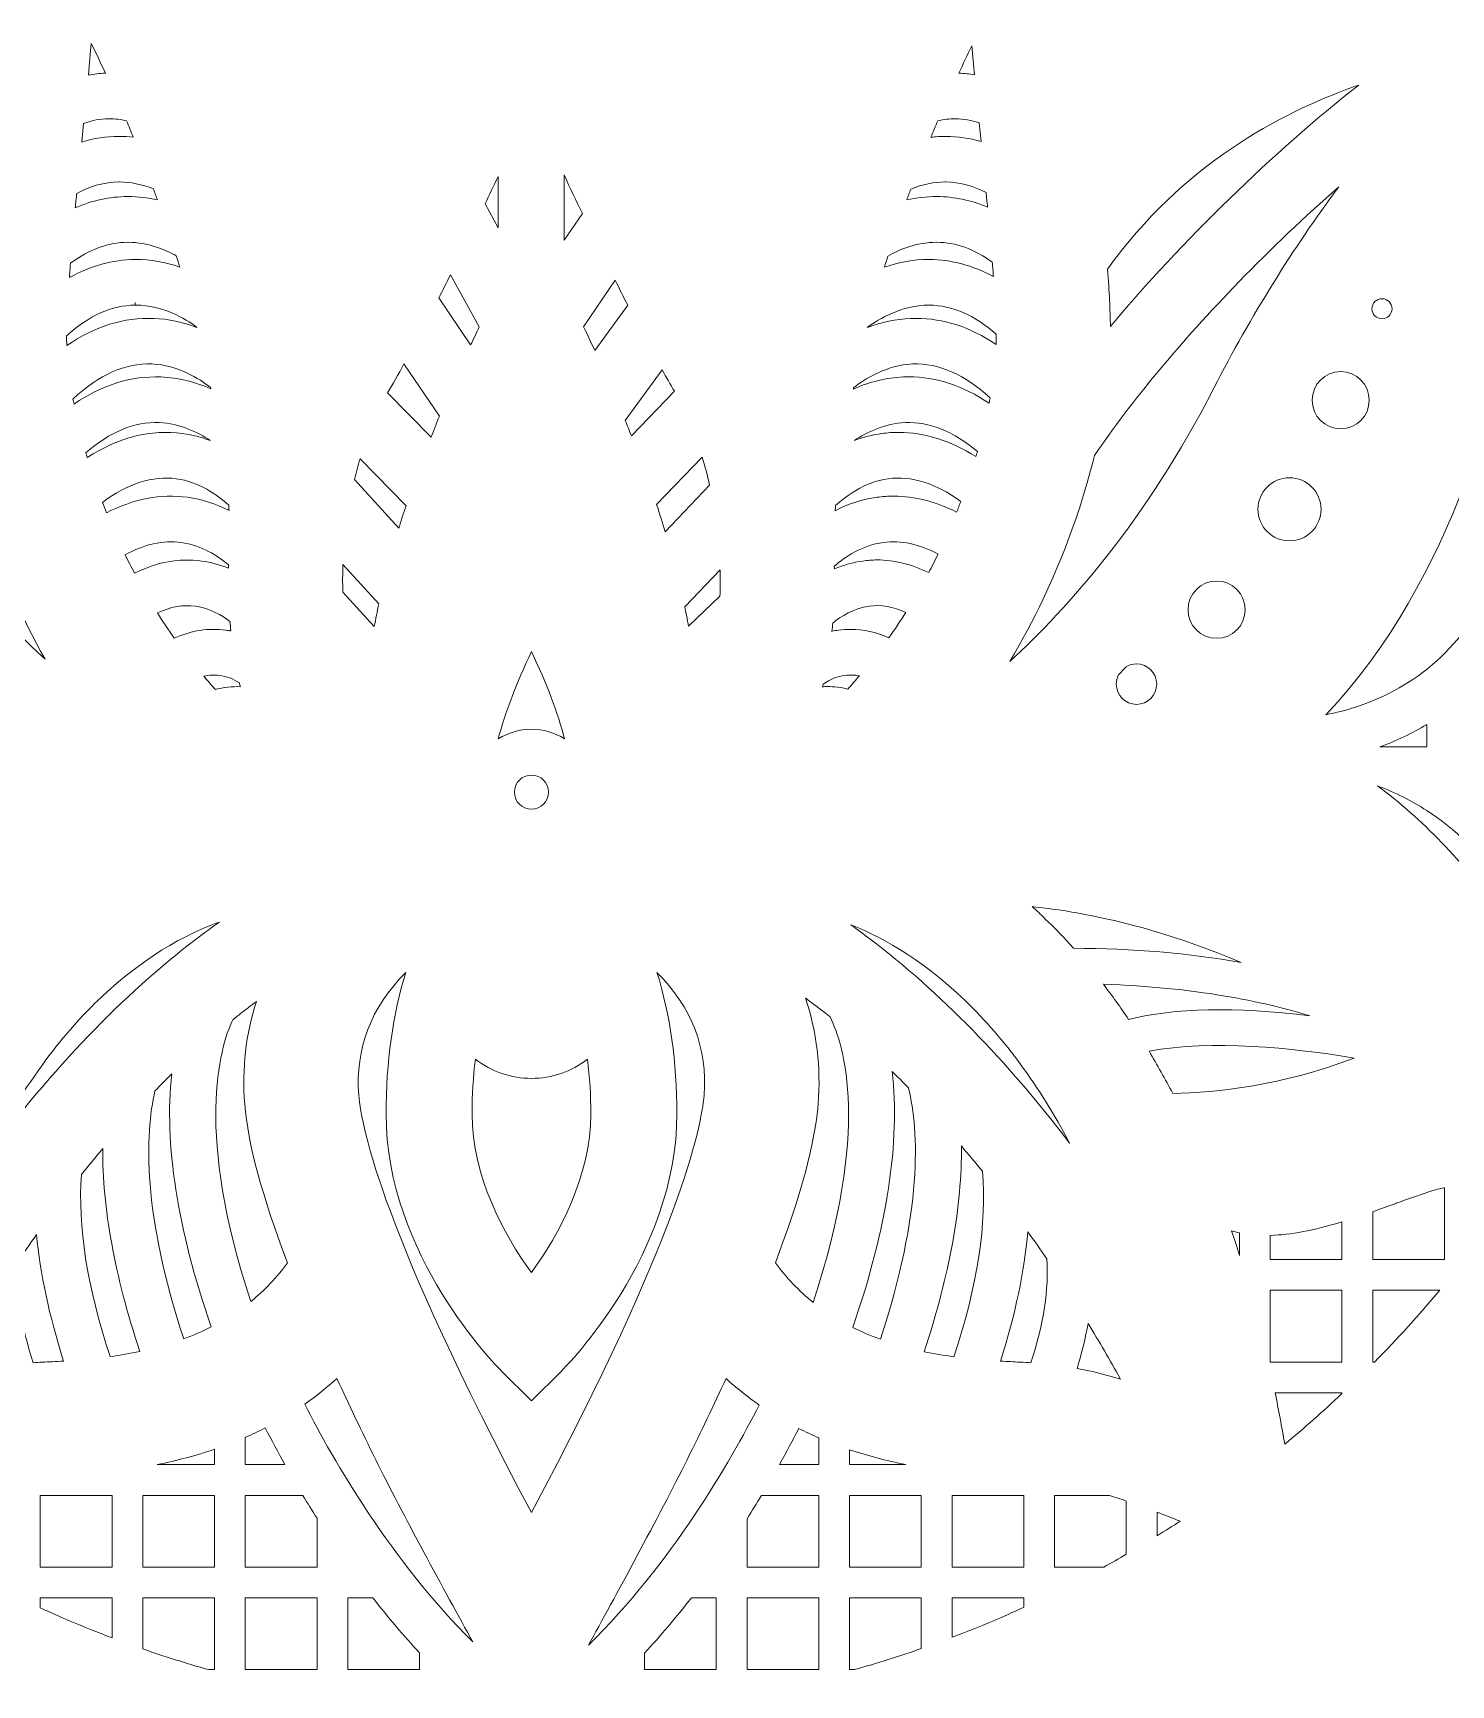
# Model space of a CAD drawing. Header units: millimetres. Extents: x 146 to 1170, y -927 to -143.
# Drawn here: x 722.9 to 857.1, y -845.7 to -689.3 of the extents above; entities that cross this region are included whole.
import ezdxf

# ---------------------------------------------------------------- set-up
doc = ezdxf.new("R2010")
doc.units = ezdxf.units.MM
doc.header["$MEASUREMENT"] = 0
doc.layers.add('Layer 1', color=7, linetype='Continuous')

msp = doc.modelspace()

# ---------------------------------------------------------------- linework, layer by layer
at = {"layer": 'Layer 1', "lineweight": 0}
for points in [[(840, -815.08), (840, -808.29), (846.79, -808.29), (846.79, -815.08), (840, -815.08)], [(730.34, -827.7), (730.34, -834.49), (723.54, -834.49), (723.54, -827.7), (730.34, -827.7)], [(733.25, -834.49), (733.25, -827.7), (740.04, -827.7), (740.04, -834.49), (733.25, -834.49)], [(806.96, -834.49), (800.17, -834.49), (800.17, -827.7), (806.96, -827.7), (806.96, -834.49)], [(809.87, -834.49), (809.87, -827.7), (816.67, -827.7), (816.67, -834.49), (809.87, -834.49)], [(742.95, -837.4), (749.75, -837.4), (749.75, -844.2), (742.95, -844.2), (742.95, -837.4)], [(790.46, -844.2), (790.46, -837.4), (797.26, -837.4), (797.26, -844.2), (790.46, -844.2)]]:
    msp.add_lwpolyline(points, dxfattribs=at)
for points, knots in [([(941.37, -778.97), (942.15, -778.41), (942.88, -777.83), (943.56, -777.23), (949.28, -772.21), (952.7, -765.25), (953.19, -757.65), (953.63, -750.92), (951.66, -744.26), (947.64, -738.84), (947.64, -738.84), (960.55, -736.11), (960.55, -736.11), (960.55, -736.11), (946.72, -733.18), (946.72, -733.18), (947.32, -732.45), (947.88, -731.7), (948.38, -730.95), (952.6, -724.62), (954.11, -717.01), (952.62, -709.54), (951.29, -702.91), (947.64, -696.97), (942.33, -692.77), (942.33, -692.77), (954.05, -686.81), (954.05, -686.81), (954.05, -686.81), (940.05, -687.55), (940.05, -687.55), (940.43, -686.7), (940.77, -685.84), (941.05, -685), (943.5, -677.79), (942.98, -670.05), (939.61, -663.22), (936.6, -657.13), (931.51, -652.33), (925.24, -649.66), (925.24, -649.66), (935.02, -640.86), (935.02, -640.86), (935.02, -640.86), (921.78, -645.18), (921.78, -645.18), (921.93, -644.27), (922.03, -643.37), (922.09, -642.51), (922.58, -634.91), (920.08, -627.57), (915.05, -621.85), (910.54, -616.72), (904.35, -613.39), (897.57, -612.45), (897.57, -612.45), (904.75, -601.41), (904.75, -601.41), (904.75, -601.41), (893.16, -608.95), (893.16, -608.95), (893.06, -608.06), (892.93, -607.2), (892.77, -606.38), (891.28, -598.91), (886.96, -592.47), (880.62, -588.24), (874.91, -584.43), (868.03, -582.82), (861.2, -583.7), (861.2, -583.7), (865.3, -571.13), (865.3, -571.13), (865.3, -571.13), (856.1, -581.36), (856.1, -581.36), (855.79, -580.56), (855.45, -579.79), (855.1, -579.07), (851.72, -572.24), (845.89, -567.13), (838.67, -564.69), (832.13, -562.47), (825.04, -562.72), (818.65, -565.36), (818.65, -565.36), (819.35, -552.1), (819.35, -552.1), (819.35, -552.1), (813.15, -564.31), (813.15, -564.31), (812.66, -563.64), (812.15, -563.01), (811.64, -562.43), (806.61, -556.71), (799.66, -553.29), (792.05, -552.8), (785.13, -552.35), (778.32, -554.44), (772.81, -558.68), (772.81, -558.68), (770.05, -545.61), (770.05, -545.61), (770.05, -545.61), (767.22, -558.97), (767.22, -558.97), (766.61, -558.48), (765.98, -558.03), (765.36, -557.61), (759.02, -553.39), (751.42, -551.88), (743.95, -553.37), (737.12, -554.74), (731.06, -558.54), (726.84, -564.1), (726.84, -564.1), (720.74, -552.1), (720.74, -552.1), (720.74, -552.1), (721.47, -565.72), (721.47, -565.72), (720.78, -565.43), (720.09, -565.17), (719.41, -564.94), (712.19, -562.5), (704.46, -563.01), (697.63, -566.39), (691.37, -569.48), (686.49, -574.74), (683.86, -581.22), (683.86, -581.22), (674.8, -571.14), (674.8, -571.14), (674.8, -571.14), (679.03, -584.12), (679.03, -584.12), (678.33, -584.02), (677.62, -583.95), (676.92, -583.9), (669.32, -583.41), (661.98, -585.91), (656.26, -590.94), (651, -595.56), (647.65, -601.91), (646.8, -608.86), (646.8, -608.86), (635.34, -601.41), (635.34, -601.41), (635.34, -601.41), (642.81, -612.89), (642.81, -612.89), (642.14, -612.98), (641.46, -613.09), (640.79, -613.22), (633.32, -614.71), (626.88, -619.03), (622.65, -625.37), (618.77, -631.18), (617.18, -638.19), (618.15, -645.12), (618.15, -645.12), (605.07, -640.86), (605.07, -640.86), (605.07, -640.86), (615.31, -650.06), (615.31, -650.06), (614.68, -650.32), (614.07, -650.6), (613.47, -650.89), (606.65, -654.27), (601.54, -660.1), (599.1, -667.32), (596.86, -673.93), (597.13, -681.1), (599.85, -687.54), (599.85, -687.54), (586.04, -686.81), (586.04, -686.81), (586.04, -686.81), (598.39, -693.08), (598.39, -693.08), (597.85, -693.49), (597.34, -693.91), (596.84, -694.35), (591.12, -699.38), (587.7, -706.33), (587.2, -713.94), (586.75, -720.89), (588.86, -727.72), (593.14, -733.23), (593.14, -733.23), (579.55, -736.11), (579.55, -736.11), (579.55, -736.11), (593.19, -739), (593.19, -739), (592.78, -739.53), (592.39, -740.08), (592.02, -740.63), (587.8, -746.97), (586.29, -754.57), (587.78, -762.04), (589.14, -768.85), (592.92, -774.89), (598.45, -779.1), (598.45, -779.1), (586.04, -785.42), (586.04, -785.42), (586.04, -785.42), (600.07, -784.67), (600.07, -784.67), (599.8, -785.3), (599.56, -785.94), (599.35, -786.58), (596.9, -793.8), (597.42, -801.53), (600.79, -808.36), (603.85, -814.55), (609.04, -819.39), (615.44, -822.04), (615.44, -822.04), (605.07, -831.36), (605.07, -831.36), (605.07, -831.36), (618.52, -826.98), (618.52, -826.98), (618.43, -827.68), (618.36, -828.38), (618.31, -829.07), (617.82, -836.67), (620.32, -844.01), (625.35, -849.73), (629.88, -854.89), (636.11, -858.22), (642.94, -859.15), (642.94, -859.15), (635.34, -870.81), (635.34, -870.81), (635.34, -870.81), (647.28, -863.05), (647.28, -863.05), (647.37, -863.78), (647.49, -864.5), (647.63, -865.2), (649.12, -872.67), (653.44, -879.12), (659.77, -883.34), (665.46, -887.13), (672.3, -888.75), (679.09, -887.9), (679.09, -887.9), (674.8, -901.09), (674.8, -901.09), (674.8, -901.09), (684.37, -890.43), (684.37, -890.43), (684.66, -891.16), (684.97, -891.85), (685.3, -892.52), (688.68, -899.35), (694.51, -904.45), (701.73, -906.89), (708.16, -909.07), (715.16, -908.87), (721.48, -906.33), (721.48, -906.33), (720.74, -920.12), (720.74, -920.12), (720.74, -920.12), (727.26, -907.3), (727.26, -907.3), (727.75, -907.95), (728.25, -908.58), (728.76, -909.15), (733.79, -914.87), (740.74, -918.3), (748.34, -918.79), (755.09, -919.22), (761.78, -917.24), (767.21, -913.19), (767.21, -913.19), (770.05, -926.61), (770.05, -926.61), (770.05, -926.61), (773.03, -912.5), (773.03, -912.5), (773.7, -913.03), (774.37, -913.52), (775.04, -913.97), (781.38, -918.19), (788.98, -919.7), (796.45, -918.21), (803.06, -916.89), (808.98, -913.26), (813.18, -907.97), (813.18, -907.97), (819.35, -920.12), (819.35, -920.12), (819.35, -920.12), (818.58, -905.7), (818.58, -905.7), (819.4, -906.06), (820.2, -906.38), (820.99, -906.64), (828.2, -909.09), (835.94, -908.57), (842.77, -905.2), (848.79, -902.22), (853.56, -897.2), (856.25, -891.02), (856.25, -891.02), (865.3, -901.09), (865.3, -901.09), (865.3, -901.09), (860.83, -887.38), (860.83, -887.38), (861.73, -887.52), (862.62, -887.62), (863.48, -887.68), (871.08, -888.17), (878.42, -885.67), (884.14, -880.64), (889.18, -876.22), (892.49, -870.14), (893.49, -863.49), (893.49, -863.49), (904.75, -870.81), (904.75, -870.81), (904.75, -870.81), (896.91, -858.76), (896.91, -858.76), (897.84, -858.67), (898.75, -858.53), (899.61, -858.36), (907.08, -856.87), (913.52, -852.55), (917.75, -846.22), (921.47, -840.63), (923.1, -833.91), (922.35, -827.23), (922.35, -827.23), (935.03, -831.36), (935.03, -831.36), (935.03, -831.36), (924.38, -821.79), (924.38, -821.79), (925.27, -821.46), (926.12, -821.09), (926.92, -820.69), (933.75, -817.31), (938.86, -811.48), (941.3, -804.26), (943.46, -797.9), (943.28, -790.97), (940.82, -784.71), (940.82, -784.71), (954.05, -785.42), (954.05, -785.42), (954.05, -785.42), (941.37, -778.97), (941.37, -778.97)], [0, 0, 0, 0, 1, 1, 1, 2, 2, 2, 3, 3, 3, 4, 4, 4, 5, 5, 5, 6, 6, 6, 7, 7, 7, 8, 8, 8, 9, 9, 9, 10, 10, 10, 11, 11, 11, 12, 12, 12, 13, 13, 13, 14, 14, 14, 15, 15, 15, 16, 16, 16, 17, 17, 17, 18, 18, 18, 19, 19, 19, 20, 20, 20, 21, 21, 21, 22, 22, 22, 23, 23, 23, 24, 24, 24, 25, 25, 25, 26, 26, 26, 27, 27, 27, 28, 28, 28, 29, 29, 29, 30, 30, 30, 31, 31, 31, 32, 32, 32, 33, 33, 33, 34, 34, 34, 35, 35, 35, 36, 36, 36, 37, 37, 37, 38, 38, 38, 39, 39, 39, 40, 40, 40, 41, 41, 41, 42, 42, 42, 43, 43, 43, 44, 44, 44, 45, 45, 45, 46, 46, 46, 47, 47, 47, 48, 48, 48, 49, 49, 49, 50, 50, 50, 51, 51, 51, 52, 52, 52, 53, 53, 53, 54, 54, 54, 55, 55, 55, 56, 56, 56, 57, 57, 57, 58, 58, 58, 59, 59, 59, 60, 60, 60, 61, 61, 61, 62, 62, 62, 63, 63, 63, 64, 64, 64, 65, 65, 65, 66, 66, 66, 67, 67, 67, 68, 68, 68, 69, 69, 69, 70, 70, 70, 71, 71, 71, 72, 72, 72, 73, 73, 73, 74, 74, 74, 75, 75, 75, 76, 76, 76, 77, 77, 77, 78, 78, 78, 79, 79, 79, 80, 80, 80, 81, 81, 81, 82, 82, 82, 83, 83, 83, 84, 84, 84, 85, 85, 85, 86, 86, 86, 87, 87, 87, 88, 88, 88, 89, 89, 89, 90, 90, 90, 91, 91, 91, 92, 92, 92, 93, 93, 93, 94, 94, 94, 95, 95, 95, 96, 96, 96, 97, 97, 97, 98, 98, 98, 99, 99, 99, 100, 100, 100, 101, 101, 101, 102, 102, 102, 103, 103, 103, 104, 104, 104, 105, 105, 105, 106, 106, 106, 107, 107, 107, 108, 108, 108, 109, 109, 109, 110, 110, 110, 111, 111, 111, 112, 112, 112, 113, 113, 113, 114, 114, 114, 115, 115, 115, 116, 116, 116, 117, 117, 117, 118, 118, 118, 119, 119, 119, 120, 120, 120, 120]), ([(729.71, -693.07), (729.17, -693.09), (728.63, -693.15), (728.1, -693.25), (728.2, -692.16), (728.29, -691.17), (728.37, -690.25), (728.83, -691.19), (729.28, -692.13), (729.71, -693.07)], [0, 0, 0, 0, 1, 1, 1, 2, 2, 2, 3, 3, 3, 3]), ([(810.51, -693.07), (810.91, -692.21), (811.33, -691.34), (811.75, -690.48), (811.83, -691.41), (811.91, -692.34), (812, -693.22), (811.5, -693.14), (811.01, -693.09), (810.51, -693.07)], [0, 0, 0, 0, 1, 1, 1, 2, 2, 2, 3, 3, 3, 3]), ([(847.73, -694.43), (847.94, -694.35), (848.15, -694.27), (848.37, -694.2), (840.29, -700.53), (831.63, -708.95), (824.87, -717.04), (824.84, -715.52), (824.75, -713.74), (824.6, -711.63), (831.62, -701.75), (841.04, -696.82), (847.73, -694.43)], [0, 0, 0, 0, 1, 1, 1, 2, 2, 2, 3, 3, 3, 4, 4, 4, 4]), ([(730.03, -697.39), (730.03, -697.39), (730.08, -697.39), (730.08, -697.39), (730.61, -697.39), (731.16, -697.45), (731.71, -697.58), (731.92, -698.09), (732.14, -698.61), (732.35, -699.13), (731.91, -699.08), (731.47, -699.05), (731.03, -699.05), (731.03, -699.05), (730.97, -699.05), (730.97, -699.05), (729.79, -699.06), (728.62, -699.24), (727.47, -699.59), (727.47, -699.59), (727.65, -697.83), (727.65, -697.83), (728.44, -697.54), (729.24, -697.39), (730.03, -697.39)], [0, 0, 0, 0, 1, 1, 1, 2, 2, 2, 3, 3, 3, 4, 4, 4, 5, 5, 5, 6, 6, 6, 7, 7, 7, 8, 8, 8, 8]), ([(809.27, -699.05), (809.27, -699.05), (809.22, -699.05), (809.22, -699.05), (808.77, -699.05), (808.32, -699.08), (807.87, -699.13), (808.08, -698.61), (808.3, -698.1), (808.51, -697.58), (809.07, -697.45), (809.63, -697.39), (810.16, -697.39), (810.16, -697.39), (810.22, -697.39), (810.22, -697.39), (810.95, -697.39), (811.7, -697.52), (812.44, -697.77), (812.44, -697.77), (812.62, -699.54), (812.62, -699.54), (811.52, -699.22), (810.4, -699.06), (809.27, -699.05)], [0, 0, 0, 0, 1, 1, 1, 2, 2, 2, 3, 3, 3, 4, 4, 4, 5, 5, 5, 6, 6, 6, 7, 7, 7, 8, 8, 8, 8]), ([(845.26, -753.8), (857.57, -740.83), (861.76, -722.37), (864.03, -712.37), (864.67, -709.55), (865.22, -707.11), (865.72, -705.68), (866.29, -704.07), (867.18, -702.35), (868.38, -700.57), (867.09, -704.72), (866.22, -709.1), (865.8, -713.63), (865.53, -716.57), (865.31, -719.12), (865.12, -721.39), (865.12, -721.39), (865.12, -721.45), (865.12, -721.45), (864.26, -731.61), (863.94, -735.41), (861.13, -741.35), (858.35, -747.22), (853.95, -751.17), (848.06, -753.08), (847.16, -753.38), (846.22, -753.62), (845.26, -753.8)], [0, 0, 0, 0, 1, 1, 1, 2, 2, 2, 3, 3, 3, 4, 4, 4, 5, 5, 5, 6, 6, 6, 7, 7, 7, 8, 8, 8, 9, 9, 9, 9]), ([(730.97, -703.37), (730.97, -703.37), (731.03, -703.37), (731.03, -703.37), (732.09, -703.37), (733.17, -703.59), (734.26, -704.03), (734.39, -704.37), (734.51, -704.72), (734.64, -705.07), (733.72, -704.86), (732.78, -704.75), (731.86, -704.75), (731.86, -704.75), (731.8, -704.75), (731.8, -704.75), (730.12, -704.76), (728.46, -705.12), (726.86, -705.82), (726.9, -705.37), (726.95, -704.91), (726.99, -704.46), (728.3, -703.75), (729.64, -703.38), (730.97, -703.37)], [0, 0, 0, 0, 1, 1, 1, 2, 2, 2, 3, 3, 3, 4, 4, 4, 5, 5, 5, 6, 6, 6, 7, 7, 7, 8, 8, 8, 8]), ([(765.66, -705.45), (766.06, -704.6), (766.48, -703.73), (766.9, -702.84), (766.9, -702.84), (766.91, -707.7), (766.91, -707.7), (766.91, -707.7), (765.66, -705.45), (765.66, -705.45)], [0, 0, 0, 0, 1, 1, 1, 2, 2, 2, 3, 3, 3, 3]), ([(773.13, -702.7), (773.72, -703.96), (774.3, -705.17), (774.87, -706.34), (774.87, -706.34), (773.14, -708.87), (773.14, -708.87), (773.14, -708.87), (773.13, -702.7), (773.13, -702.7)], [0, 0, 0, 0, 1, 1, 1, 2, 2, 2, 3, 3, 3, 3]), ([(813.09, -704.37), (813.14, -704.83), (813.18, -705.29), (813.23, -705.75), (811.67, -705.1), (810.07, -704.76), (808.44, -704.75), (808.44, -704.75), (808.39, -704.75), (808.39, -704.75), (807.46, -704.75), (806.51, -704.86), (805.58, -705.07), (805.71, -704.73), (805.83, -704.38), (805.96, -704.04), (807.05, -703.6), (808.15, -703.37), (809.22, -703.37), (809.22, -703.37), (809.27, -703.37), (809.27, -703.37), (810.55, -703.38), (811.84, -703.72), (813.09, -704.37)], [0, 0, 0, 0, 1, 1, 1, 2, 2, 2, 3, 3, 3, 4, 4, 4, 5, 5, 5, 6, 6, 6, 7, 7, 7, 8, 8, 8, 8]), ([(823.36, -729.26), (826.8, -724.18), (831.52, -718.5), (837.02, -712.83), (840.1, -709.66), (843.28, -706.64), (846.49, -703.83), (842.15, -709.64), (838.18, -716.04), (834.66, -722.88), (828.22, -735.42), (820.82, -743.74), (815.35, -748.75), (820.08, -740.85), (822.38, -733.25), (823.36, -729.26)], [0, 0, 0, 0, 1, 1, 1, 2, 2, 2, 3, 3, 3, 4, 4, 4, 5, 5, 5, 5]), ([(724, -748.54), (716.65, -741.75), (710.07, -732.92), (704.92, -722.88), (702.05, -717.29), (698.64, -711.67), (694.99, -706.49), (697.2, -708.52), (699.38, -710.65), (701.5, -712.83), (708.88, -720.43), (714.61, -727.73), (718.06, -733.96), (718.21, -734.41), (718.36, -734.86), (718.51, -735.3), (719.81, -740.01), (721.65, -744.46), (724, -748.54)], [0, 0, 0, 0, 1, 1, 1, 2, 2, 2, 3, 3, 3, 4, 4, 4, 5, 5, 5, 6, 6, 6, 6]), ([(736.42, -710.36), (736.53, -710.71), (736.64, -711.06), (736.75, -711.42), (735.38, -710.95), (733.98, -710.71), (732.58, -710.71), (732.58, -710.71), (732.52, -710.71), (732.52, -710.71), (730.39, -710.72), (728.29, -711.3), (726.3, -712.42), (726.33, -711.99), (726.36, -711.54), (726.4, -711.07), (728.17, -709.76), (729.99, -709.08), (731.82, -709.08), (731.82, -709.08), (731.86, -709.08), (731.86, -709.08), (733.73, -709.08), (735.36, -709.76), (736.42, -710.36)], [0, 0, 0, 0, 1, 1, 1, 2, 2, 2, 3, 3, 3, 4, 4, 4, 5, 5, 5, 6, 6, 6, 7, 7, 7, 8, 8, 8, 8]), ([(808.39, -709.08), (808.39, -709.08), (808.43, -709.08), (808.43, -709.08), (810.2, -709.08), (811.97, -709.72), (813.68, -710.95), (813.72, -711.43), (813.76, -711.89), (813.79, -712.33), (811.84, -711.27), (809.81, -710.72), (807.73, -710.71), (807.73, -710.71), (807.66, -710.71), (807.66, -710.71), (806.26, -710.71), (804.85, -710.95), (803.47, -711.43), (803.58, -711.08), (803.69, -710.73), (803.79, -710.38), (804.87, -709.77), (806.51, -709.08), (808.39, -709.08)], [0, 0, 0, 0, 1, 1, 1, 2, 2, 2, 3, 3, 3, 4, 4, 4, 5, 5, 5, 6, 6, 6, 7, 7, 7, 8, 8, 8, 8]), ([(762.38, -712.16), (762.38, -712.16), (765.11, -717.08), (765.11, -717.08), (764.84, -717.65), (764.57, -718.22), (764.29, -718.8), (764.29, -718.8), (761.28, -714.34), (761.28, -714.34), (761.64, -713.64), (762, -712.91), (762.38, -712.16)], [0, 0, 0, 0, 1, 1, 1, 2, 2, 2, 3, 3, 3, 4, 4, 4, 4]), ([(776.04, -719.33), (775.69, -718.57), (775.34, -717.81), (774.98, -717.07), (774.98, -717.07), (777.97, -712.67), (777.97, -712.67), (778.38, -713.49), (778.78, -714.28), (779.16, -715.03), (779.16, -715.03), (776.04, -719.33), (776.04, -719.33)], [0, 0, 0, 0, 1, 1, 1, 2, 2, 2, 3, 3, 3, 4, 4, 4, 4]), ([(850.58, -714.42), (851.1, -714.42), (851.53, -714.84), (851.53, -715.37), (851.53, -715.89), (851.1, -716.32), (850.58, -716.32), (850.05, -716.32), (849.62, -715.89), (849.62, -715.37), (849.62, -714.84), (850.05, -714.42), (850.58, -714.42)], [0, 0, 0, 0, 1, 1, 1, 2, 2, 2, 3, 3, 3, 4, 4, 4, 4]), ([(732.53, -715.03), (732.53, -715.03), (732.53, -714.78), (732.53, -714.78), (732.53, -714.78), (732.53, -715.03), (732.53, -715.03), (732.53, -715.03), (732.6, -715.03), (732.6, -715.03), (735.12, -715.03), (737.25, -716.3), (738.35, -717.1), (738.35, -717.1), (738.36, -717.14), (738.36, -717.14), (737.03, -716.63), (735.67, -716.34), (734.3, -716.29), (731.47, -716.17), (728.7, -717.03), (726.05, -718.86), (726.04, -718.57), (726.04, -718.26), (726.04, -717.92), (728.14, -716.02), (730.33, -715.05), (732.53, -715.03)], [0, 0, 0, 0, 1, 1, 1, 2, 2, 2, 3, 3, 3, 4, 4, 4, 5, 5, 5, 6, 6, 6, 7, 7, 7, 8, 8, 8, 9, 9, 9, 9]), ([(806.46, -716.28), (806.29, -716.28), (806.12, -716.28), (805.94, -716.29), (804.57, -716.34), (803.2, -716.63), (801.86, -717.15), (801.87, -717.14), (801.87, -717.13), (801.87, -717.12), (802.97, -716.32), (805.11, -715.03), (807.68, -715.03), (807.68, -715.03), (807.68, -715.03), (807.68, -715.03), (807.68, -715.03), (807.72, -715.03), (807.72, -715.03), (809.87, -715.05), (812, -715.97), (814.05, -717.78), (814.05, -718.13), (814.05, -718.46), (814.05, -718.76), (811.61, -717.11), (809.06, -716.28), (806.46, -716.28)], [0, 0, 0, 0, 1, 1, 1, 2, 2, 2, 3, 3, 3, 4, 4, 4, 5, 5, 5, 6, 6, 6, 7, 7, 7, 8, 8, 8, 9, 9, 9, 9]), ([(734.1, -720.6), (736.57, -720.7), (738.62, -722.01), (739.67, -722.82), (739.67, -722.82), (739.7, -722.95), (739.7, -722.95), (738.15, -722.28), (736.57, -721.9), (734.99, -721.83), (734.99, -721.83), (734.99, -721.83), (734.99, -721.83), (732.15, -721.71), (729.38, -722.58), (726.74, -724.4), (726.7, -724.24), (726.67, -724.08), (726.64, -723.92), (729.1, -721.62), (731.61, -720.49), (734.1, -720.6)], [0, 0, 0, 0, 1, 1, 1, 2, 2, 2, 3, 3, 3, 4, 4, 4, 5, 5, 5, 6, 6, 6, 7, 7, 7, 7]), ([(761.33, -725.55), (761.06, -726.21), (760.79, -726.88), (760.54, -727.53), (760.54, -727.53), (756.42, -723.34), (756.42, -723.34), (756.9, -722.52), (757.43, -721.6), (757.98, -720.6), (757.98, -720.6), (761.33, -725.55), (761.33, -725.55)], [0, 0, 0, 0, 1, 1, 1, 2, 2, 2, 3, 3, 3, 4, 4, 4, 4]), ([(805.77, -721.82), (805.6, -721.82), (805.43, -721.82), (805.26, -721.83), (803.67, -721.9), (802.08, -722.28), (800.52, -722.97), (800.53, -722.93), (800.54, -722.89), (800.55, -722.85), (801.6, -722.03), (803.66, -720.7), (806.14, -720.6), (808.59, -720.5), (811.05, -721.58), (813.47, -723.8), (813.44, -723.97), (813.41, -724.14), (813.38, -724.31), (810.93, -722.66), (808.38, -721.82), (805.77, -721.82)], [0, 0, 0, 0, 1, 1, 1, 2, 2, 2, 3, 3, 3, 4, 4, 4, 5, 5, 5, 6, 6, 6, 7, 7, 7, 7]), ([(779.51, -727.4), (779.32, -726.92), (779.13, -726.44), (778.93, -725.96), (778.93, -725.96), (782.42, -721.16), (782.42, -721.16), (782.83, -721.88), (783.21, -722.56), (783.58, -723.18), (783.58, -723.18), (779.51, -727.4), (779.51, -727.4)], [0, 0, 0, 0, 1, 1, 1, 2, 2, 2, 3, 3, 3, 4, 4, 4, 4]), ([(843.96, -724.03), (843.96, -722.54), (845.17, -721.32), (846.67, -721.32), (848.16, -721.32), (849.37, -722.54), (849.37, -724.03), (849.37, -725.52), (848.16, -726.74), (846.67, -726.74), (845.17, -726.74), (843.96, -725.52), (843.96, -724.03)], [0, 0, 0, 0, 1, 1, 1, 2, 2, 2, 3, 3, 3, 4, 4, 4, 4]), ([(734.79, -726.15), (736.76, -726.23), (738.45, -727.05), (739.64, -727.85), (738.79, -727.53), (737.91, -727.3), (737.02, -727.18), (734.01, -726.77), (730.98, -727.53), (727.99, -729.45), (727.94, -729.3), (727.9, -729.15), (727.86, -729), (730.14, -727.01), (732.48, -726.05), (734.79, -726.15)], [0, 0, 0, 0, 1, 1, 1, 2, 2, 2, 3, 3, 3, 4, 4, 4, 5, 5, 5, 5]), ([(812.27, -728.89), (812.22, -729.05), (812.18, -729.21), (812.13, -729.37), (809.71, -727.85), (807.25, -727.07), (804.81, -727.07), (804.28, -727.07), (803.75, -727.11), (803.23, -727.18), (802.34, -727.3), (801.47, -727.52), (800.62, -727.85), (801.81, -727.05), (803.5, -726.23), (805.46, -726.15), (807.73, -726.06), (810.02, -726.98), (812.27, -728.89)], [0, 0, 0, 0, 1, 1, 1, 2, 2, 2, 3, 3, 3, 4, 4, 4, 5, 5, 5, 6, 6, 6, 6]), ([(758.17, -734.02), (757.93, -734.73), (757.71, -735.44), (757.49, -736.13), (757.49, -736.13), (753.3, -731.54), (753.3, -731.54), (753.46, -730.88), (753.63, -730.22), (753.82, -729.59), (753.82, -729.59), (758.17, -734.02), (758.17, -734.02)], [0, 0, 0, 0, 1, 1, 1, 2, 2, 2, 3, 3, 3, 4, 4, 4, 4]), ([(786.22, -729.41), (786.48, -730.27), (786.71, -731.16), (786.92, -732.07), (786.92, -732.07), (782.71, -736.5), (782.71, -736.5), (782.46, -735.65), (782.18, -734.78), (781.89, -733.9), (781.89, -733.9), (786.22, -729.41), (786.22, -729.41)], [0, 0, 0, 0, 1, 1, 1, 2, 2, 2, 3, 3, 3, 4, 4, 4, 4]), ([(737.48, -733.22), (734.94, -732.87), (732.36, -733.37), (729.82, -734.69), (729.69, -734.36), (729.56, -734.03), (729.43, -733.7), (731.84, -731.92), (734.19, -731.16), (736.42, -731.46), (738.58, -731.75), (740.3, -732.98), (741.38, -733.98), (741.39, -734.15), (741.41, -734.31), (741.42, -734.48), (740.16, -733.83), (738.83, -733.41), (737.48, -733.22)], [0, 0, 0, 0, 1, 1, 1, 2, 2, 2, 3, 3, 3, 4, 4, 4, 5, 5, 5, 6, 6, 6, 6]), ([(803.83, -731.46), (806.02, -731.17), (808.33, -731.89), (810.7, -733.61), (810.57, -733.95), (810.44, -734.29), (810.3, -734.63), (808.33, -733.62), (806.33, -733.11), (804.35, -733.11), (803.82, -733.11), (803.29, -733.15), (802.77, -733.22), (801.4, -733.41), (800.07, -733.83), (798.8, -734.49), (798.81, -734.33), (798.83, -734.17), (798.84, -734.01), (799.75, -733.16), (801.55, -731.77), (803.83, -731.46)], [0, 0, 0, 0, 1, 1, 1, 2, 2, 2, 3, 3, 3, 4, 4, 4, 5, 5, 5, 6, 6, 6, 7, 7, 7, 7]), ([(841.82, -737.34), (840.17, -737.34), (838.83, -736), (838.83, -734.36), (838.83, -732.71), (840.17, -731.37), (841.82, -731.37), (843.47, -731.37), (844.81, -732.71), (844.81, -734.36), (844.81, -736), (843.47, -737.34), (841.82, -737.34)], [0, 0, 0, 0, 1, 1, 1, 2, 2, 2, 3, 3, 3, 4, 4, 4, 4]), ([(732.47, -740.41), (732.16, -739.83), (731.86, -739.24), (731.58, -738.66), (733.4, -737.66), (735.18, -737.27), (736.88, -737.5), (738.81, -737.76), (740.37, -738.78), (741.37, -739.61), (741.37, -739.72), (741.37, -739.83), (741.36, -739.94), (740.54, -739.6), (739.69, -739.36), (738.82, -739.25), (736.71, -738.96), (734.57, -739.35), (732.47, -740.41)], [0, 0, 0, 0, 1, 1, 1, 2, 2, 2, 3, 3, 3, 4, 4, 4, 5, 5, 5, 6, 6, 6, 6]), ([(803.37, -737.5), (805.03, -737.28), (806.77, -737.64), (808.55, -738.59), (808.26, -739.18), (807.96, -739.77), (807.66, -740.35), (806.04, -739.56), (804.4, -739.15), (802.77, -739.15), (802.33, -739.15), (801.87, -739.19), (801.42, -739.25), (800.51, -739.37), (799.6, -739.63), (798.73, -740), (798.73, -739.92), (798.72, -739.83), (798.72, -739.74), (799.75, -738.85), (801.36, -737.77), (803.37, -737.5)], [0, 0, 0, 0, 1, 1, 1, 2, 2, 2, 3, 3, 3, 4, 4, 4, 5, 5, 5, 6, 6, 6, 7, 7, 7, 7]), ([(755.6, -743.3), (755.44, -744.02), (755.3, -744.74), (755.17, -745.45), (755.17, -745.45), (752.19, -742.21), (752.19, -742.21), (752.16, -741.35), (752.17, -740.46), (752.2, -739.58), (752.2, -739.58), (755.6, -743.3), (755.6, -743.3)], [0, 0, 0, 0, 1, 1, 1, 2, 2, 2, 3, 3, 3, 4, 4, 4, 4]), ([(784.92, -745.41), (784.81, -744.81), (784.69, -744.21), (784.56, -743.6), (784.56, -743.6), (787.91, -740.08), (787.91, -740.08), (787.93, -740.93), (787.93, -741.77), (787.89, -742.59), (787.89, -742.59), (784.92, -745.41), (784.92, -745.41)], [0, 0, 0, 0, 1, 1, 1, 2, 2, 2, 3, 3, 3, 4, 4, 4, 4]), ([(832.21, -743.86), (832.21, -742.37), (833.43, -741.15), (834.92, -741.15), (836.41, -741.15), (837.63, -742.37), (837.63, -743.86), (837.63, -745.35), (836.41, -746.57), (834.92, -746.57), (833.43, -746.57), (832.21, -745.35), (832.21, -743.86)], [0, 0, 0, 0, 1, 1, 1, 2, 2, 2, 3, 3, 3, 4, 4, 4, 4]), ([(741.11, -745.8), (739.49, -745.57), (737.84, -745.83), (736.23, -746.56), (735.69, -745.79), (735.15, -744.99), (734.64, -744.16), (735.87, -743.58), (737.08, -743.37), (738.24, -743.53), (739.63, -743.72), (740.77, -744.42), (741.5, -744.99), (741.53, -745.29), (741.56, -745.58), (741.59, -745.87), (741.43, -745.84), (741.27, -745.82), (741.11, -745.8)], [0, 0, 0, 0, 1, 1, 1, 2, 2, 2, 3, 3, 3, 4, 4, 4, 5, 5, 5, 6, 6, 6, 6]), ([(802.01, -743.53), (803.13, -743.37), (804.29, -743.57), (805.49, -744.11), (804.98, -744.93), (804.44, -745.73), (803.9, -746.51), (802.7, -745.98), (801.48, -745.72), (800.27, -745.72), (799.89, -745.72), (799.51, -745.74), (799.13, -745.8), (798.92, -745.82), (798.71, -745.86), (798.5, -745.91), (798.53, -745.65), (798.55, -745.39), (798.57, -745.13), (799.34, -744.5), (800.54, -743.73), (802.01, -743.53)], [0, 0, 0, 0, 1, 1, 1, 2, 2, 2, 3, 3, 3, 4, 4, 4, 5, 5, 5, 6, 6, 6, 7, 7, 7, 7]), ([(773.18, -756.08), (772.24, -755.49), (771.17, -755.18), (770.05, -755.18), (768.92, -755.18), (767.85, -755.49), (766.91, -756.08), (767.54, -753.64), (768.62, -750.81), (770.05, -747.83), (771.48, -750.81), (772.55, -753.64), (773.18, -756.08)], [0, 0, 0, 0, 1, 1, 1, 2, 2, 2, 3, 3, 3, 4, 4, 4, 4]), ([(825.42, -750.9), (825.42, -750.61), (825.49, -750.31), (825.63, -750.04), (825.87, -749.79), (826.11, -749.53), (826.35, -749.27), (826.65, -749.08), (826.99, -748.99), (827.33, -748.99), (828.39, -748.99), (829.25, -749.85), (829.25, -750.9), (829.25, -751.96), (828.39, -752.82), (827.33, -752.82), (826.28, -752.82), (825.42, -751.96), (825.42, -750.9)], [0, 0, 0, 0, 1, 1, 1, 2, 2, 2, 3, 3, 3, 4, 4, 4, 5, 5, 5, 6, 6, 6, 6]), ([(742.39, -750.79), (742.42, -750.91), (742.45, -751.03), (742.48, -751.15), (741.7, -751.12), (740.91, -751.2), (740.12, -751.4), (739.75, -750.99), (739.38, -750.58), (739.02, -750.16), (739.53, -750.04), (740.03, -750.01), (740.51, -750.08), (741.15, -750.16), (741.78, -750.4), (742.39, -750.79)], [0, 0, 0, 0, 1, 1, 1, 2, 2, 2, 3, 3, 3, 4, 4, 4, 5, 5, 5, 5]), ([(800, -751.37), (799.35, -751.22), (798.7, -751.14), (798.05, -751.14), (797.9, -751.14), (797.76, -751.15), (797.61, -751.15), (797.63, -751.07), (797.65, -750.99), (797.67, -750.91), (798.34, -750.45), (799.04, -750.17), (799.73, -750.08), (800.17, -750.02), (800.63, -750.03), (801.1, -750.13), (800.74, -750.55), (800.37, -750.97), (800, -751.37)], [0, 0, 0, 0, 1, 1, 1, 2, 2, 2, 3, 3, 3, 4, 4, 4, 5, 5, 5, 6, 6, 6, 6]), ([(854.81, -754.73), (854.81, -754.73), (854.81, -756.85), (854.81, -756.85), (854.81, -756.85), (850.38, -756.85), (850.38, -756.85), (851.92, -756.28), (853.41, -755.57), (854.81, -754.73)], [0, 0, 0, 0, 1, 1, 1, 2, 2, 2, 3, 3, 3, 3]), ([(771.67, -761.13), (771.67, -762.02), (770.94, -762.75), (770.05, -762.75), (769.15, -762.75), (768.43, -762.02), (768.43, -761.13), (768.43, -760.23), (769.15, -759.51), (770.05, -759.51), (770.94, -759.51), (771.67, -760.23), (771.67, -761.13)], [0, 0, 0, 0, 1, 1, 1, 2, 2, 2, 3, 3, 3, 4, 4, 4, 4]), ([(854.82, -762.87), (860.25, -766.37), (864.23, -772.23), (866.39, -779.89), (864.94, -777.31), (863.39, -774.86), (861.76, -772.59), (858.26, -767.7), (854.36, -763.65), (850.14, -760.53), (851.8, -761.15), (853.37, -761.93), (854.82, -762.87)], [0, 0, 0, 0, 1, 1, 1, 2, 2, 2, 3, 3, 3, 4, 4, 4, 4]), ([(837.23, -777.26), (832.31, -776.37), (826.98, -775.92), (821.36, -775.91), (820.48, -774.91), (819.57, -773.97), (818.67, -773.11), (818.28, -772.72), (817.87, -772.34), (817.46, -771.97), (819.13, -772.15), (820.81, -772.39), (822.48, -772.71), (825.93, -773.35), (831.16, -774.66), (837.23, -777.26)], [0, 0, 0, 0, 1, 1, 1, 2, 2, 2, 3, 3, 3, 4, 4, 4, 5, 5, 5, 5]), ([(738.32, -775.03), (731.37, -780.32), (724.67, -787.29), (718.37, -795.78), (722.14, -788.33), (726.14, -783.61), (728.95, -780.89), (733.88, -776.12), (738.46, -774.14), (740.5, -773.43), (739.77, -773.95), (739.04, -774.48), (738.32, -775.03)], [0, 0, 0, 0, 1, 1, 1, 2, 2, 2, 3, 3, 3, 4, 4, 4, 4]), ([(802.1, -775.03), (802.1, -775.03), (802.1, -775.03), (802.1, -775.03), (801.51, -774.57), (800.9, -774.13), (800.3, -773.7), (802.57, -774.58), (806.72, -776.62), (811.14, -780.89), (814.85, -784.48), (818.16, -788.99), (821, -794.35), (815.05, -786.54), (808.7, -780.05), (802.1, -775.03)], [0, 0, 0, 0, 1, 1, 1, 2, 2, 2, 3, 3, 3, 4, 4, 4, 5, 5, 5, 5]), ([(770.05, -829.33), (756.05, -803.07), (753.95, -792.96), (753.7, -789.82), (753.35, -785.41), (754.85, -781.5), (758.16, -778.19), (756.93, -782.14), (756.28, -786.74), (756.28, -791.57), (756.28, -804.94), (766.74, -815.46), (767.18, -815.9), (767.18, -815.9), (770.05, -818.74), (770.05, -818.74), (770.05, -818.74), (772.91, -815.9), (772.91, -815.9), (773.36, -815.46), (783.82, -804.94), (783.82, -791.57), (783.82, -786.74), (783.17, -782.14), (781.93, -778.19), (785.24, -781.5), (786.74, -785.41), (786.39, -789.82), (786.14, -792.96), (784.04, -803.08), (770.05, -829.33)], [0, 0, 0, 0, 1, 1, 1, 2, 2, 2, 3, 3, 3, 4, 4, 4, 5, 5, 5, 6, 6, 6, 7, 7, 7, 8, 8, 8, 9, 9, 9, 10, 10, 10, 10]), ([(826.58, -782.64), (825.82, -781.5), (825.02, -780.39), (824.2, -779.32), (832.81, -779.59), (839.32, -780.95), (843.76, -782.3), (836.68, -781.45), (830.91, -781.56), (826.58, -782.64)], [0, 0, 0, 0, 1, 1, 1, 2, 2, 2, 3, 3, 3, 3]), ([(741.76, -782.68), (742.32, -782.23), (742.8, -781.86), (743.26, -781.51), (743.5, -781.32), (743.75, -781.13), (744, -780.95), (743, -784.04), (742.63, -787.31), (742.9, -790.68), (743.2, -794.39), (744.56, -799.44), (746.96, -805.68), (745.96, -807.05), (744.79, -808.28), (743.47, -809.35), (738.21, -793.42), (740.49, -785.43), (741.76, -782.68)], [0, 0, 0, 0, 1, 1, 1, 2, 2, 2, 3, 3, 3, 4, 4, 4, 5, 5, 5, 6, 6, 6, 6]), ([(796.72, -809.43), (795.36, -808.34), (794.16, -807.08), (793.14, -805.68), (795.53, -799.44), (796.89, -794.39), (797.19, -790.68), (797.47, -787.19), (797.07, -783.81), (795.99, -780.63), (796.38, -780.92), (796.78, -781.21), (797.17, -781.51), (797.56, -781.8), (797.94, -782.1), (798.32, -782.4), (799.67, -785.12), (802.14, -793.08), (796.72, -809.43)], [0, 0, 0, 0, 1, 1, 1, 2, 2, 2, 3, 3, 3, 4, 4, 4, 5, 5, 5, 6, 6, 6, 6]), ([(830.77, -789.65), (830.05, -788.29), (829.29, -786.95), (828.52, -785.66), (834.42, -784.53), (842.15, -785.34), (847.93, -786.3), (841.18, -788.91), (834.92, -789.57), (830.77, -789.65)], [0, 0, 0, 0, 1, 1, 1, 2, 2, 2, 3, 3, 3, 3]), ([(770.05, -788.23), (771.96, -788.23), (773.83, -787.59), (775.35, -786.42), (775.57, -788.1), (775.67, -789.82), (775.67, -791.57), (775.67, -797.5), (772.66, -802.98), (770.04, -806.62), (767.43, -802.99), (764.42, -797.51), (764.42, -791.57), (764.42, -789.82), (764.53, -788.09), (764.74, -786.42), (766.26, -787.59), (768.13, -788.23), (770.05, -788.23)], [0, 0, 0, 0, 1, 1, 1, 2, 2, 2, 3, 3, 3, 4, 4, 4, 5, 5, 5, 6, 6, 6, 6]), ([(739.72, -811.76), (738.9, -812.17), (738.03, -812.55), (737.12, -812.89), (733.2, -801), (733.47, -793.57), (734.4, -789.41), (734.92, -788.87), (735.45, -788.34), (735.99, -787.81), (735.26, -794.39), (736.52, -802.44), (739.72, -811.76)], [0, 0, 0, 0, 1, 1, 1, 2, 2, 2, 3, 3, 3, 4, 4, 4, 4]), ([(804.19, -787.58), (804.72, -788.09), (805.24, -788.6), (805.75, -789.13), (806.75, -793.31), (807.08, -800.81), (803.08, -812.92), (802.17, -812.59), (801.29, -812.22), (800.47, -811.81), (803.73, -802.35), (804.98, -794.2), (804.19, -787.58)], [0, 0, 0, 0, 1, 1, 1, 2, 2, 2, 3, 3, 3, 4, 4, 4, 4]), ([(730.16, -814.56), (727.97, -807.94), (727.06, -802.14), (727.45, -797.33), (728.11, -796.49), (728.79, -795.67), (729.46, -794.87), (729.41, -800.41), (730.59, -806.87), (732.96, -814.07), (732.06, -814.27), (731.14, -814.43), (730.16, -814.56)], [0, 0, 0, 0, 1, 1, 1, 2, 2, 2, 3, 3, 3, 4, 4, 4, 4]), ([(810.75, -794.62), (811.42, -795.4), (812.09, -796.21), (812.74, -797.02), (813.19, -801.89), (812.29, -807.8), (810.05, -814.58), (809.06, -814.44), (808.14, -814.29), (807.24, -814.1), (809.65, -806.77), (810.83, -800.22), (810.75, -794.62)], [0, 0, 0, 0, 1, 1, 1, 2, 2, 2, 3, 3, 3, 4, 4, 4, 4]), ([(856.5, -805.38), (856.5, -805.38), (849.7, -805.38), (849.7, -805.38), (849.7, -805.38), (849.7, -800.85), (849.7, -800.85), (850.44, -800.59), (851.18, -800.33), (851.89, -800.07), (851.89, -800.07), (851.93, -800.05), (851.93, -800.05), (852.98, -799.67), (853.98, -799.31), (854.91, -799), (855.4, -798.84), (855.91, -798.7), (856.42, -798.58), (856.42, -798.58), (856.5, -798.58), (856.5, -798.58), (856.5, -798.58), (856.5, -805.38), (856.5, -805.38)], [0, 0, 0, 0, 1, 1, 1, 2, 2, 2, 3, 3, 3, 4, 4, 4, 5, 5, 5, 6, 6, 6, 7, 7, 7, 8, 8, 8, 8]), ([(840, -805.38), (840, -805.38), (840, -803.09), (840, -803.09), (841.92, -803.04), (844.1, -802.63), (846.79, -801.81), (846.79, -801.81), (846.79, -805.38), (846.79, -805.38), (846.79, -805.38), (840, -805.38), (840, -805.38)], [0, 0, 0, 0, 1, 1, 1, 2, 2, 2, 3, 3, 3, 4, 4, 4, 4]), ([(723.74, -815.09), (723.44, -815.11), (723.15, -815.12), (722.87, -815.14), (721.72, -811.57), (721.21, -808.39), (721.35, -805.67), (721.95, -804.78), (722.57, -803.89), (723.19, -803.02), (723.53, -806.68), (724.39, -810.7), (725.75, -814.99), (725.02, -815.03), (724.34, -815.07), (723.74, -815.09)], [0, 0, 0, 0, 1, 1, 1, 2, 2, 2, 3, 3, 3, 4, 4, 4, 5, 5, 5, 5]), ([(816.35, -815.09), (816.35, -815.09), (816.28, -815.09), (816.28, -815.09), (815.74, -815.06), (815.12, -815.03), (814.46, -814.99), (815.85, -810.6), (816.72, -806.48), (817.05, -802.75), (817.65, -803.6), (818.25, -804.46), (818.84, -805.32), (819.05, -808.12), (818.54, -811.42), (817.34, -815.14), (817.03, -815.13), (816.7, -815.11), (816.35, -815.09)], [0, 0, 0, 0, 1, 1, 1, 2, 2, 2, 3, 3, 3, 4, 4, 4, 5, 5, 5, 6, 6, 6, 6]), ([(836.32, -802.66), (836.57, -802.73), (836.82, -802.8), (837.09, -802.85), (837.09, -802.85), (837.09, -804.99), (837.09, -804.99), (836.81, -804.12), (836.57, -803.37), (836.32, -802.66)], [0, 0, 0, 0, 1, 1, 1, 2, 2, 2, 3, 3, 3, 3]), ([(849.86, -815.08), (849.86, -815.08), (849.7, -815.08), (849.7, -815.08), (849.7, -815.08), (849.7, -808.29), (849.7, -808.29), (849.7, -808.29), (856.05, -808.29), (856.05, -808.29), (854.08, -810.64), (852, -812.92), (849.86, -815.08)], [0, 0, 0, 0, 1, 1, 1, 2, 2, 2, 3, 3, 3, 4, 4, 4, 4]), ([(822.75, -811.42), (823.79, -813.14), (824.82, -814.9), (825.82, -816.69), (824.34, -816.26), (822.96, -815.92), (821.71, -815.68), (822.15, -814.21), (822.5, -812.79), (822.75, -811.42)], [0, 0, 0, 0, 1, 1, 1, 2, 2, 2, 3, 3, 3, 3]), ([(748.58, -819.08), (749.65, -818.33), (750.68, -817.51), (751.63, -816.64), (752.76, -819.1), (754, -821.68), (755.31, -824.34), (757.81, -829.39), (761.86, -836.82), (764.49, -841.58), (756.79, -833.93), (751.29, -824.37), (748.58, -819.08)], [0, 0, 0, 0, 1, 1, 1, 2, 2, 2, 3, 3, 3, 4, 4, 4, 4]), ([(775.44, -841.88), (777.82, -837.57), (782.17, -829.61), (784.78, -824.34), (786.1, -821.68), (787.34, -819.09), (788.47, -816.64), (789.45, -817.54), (790.51, -818.38), (791.62, -819.15), (788.86, -824.52), (783.27, -834.22), (775.44, -841.88)], [0, 0, 0, 0, 1, 1, 1, 2, 2, 2, 3, 3, 3, 4, 4, 4, 4]), ([(841.37, -822.85), (841.09, -821.22), (840.78, -819.59), (840.46, -817.99), (840.46, -817.99), (846.79, -817.99), (846.79, -817.99), (846.79, -817.99), (846.79, -818.07), (846.79, -818.07), (845, -819.75), (843.18, -821.36), (841.37, -822.85)], [0, 0, 0, 0, 1, 1, 1, 2, 2, 2, 3, 3, 3, 4, 4, 4, 4]), ([(742.95, -824.79), (742.95, -824.79), (742.95, -822.22), (742.95, -822.22), (743.6, -821.93), (744.24, -821.63), (744.85, -821.32), (745.43, -822.46), (746.06, -823.63), (746.71, -824.79), (746.71, -824.79), (742.95, -824.79), (742.95, -824.79)], [0, 0, 0, 0, 1, 1, 1, 2, 2, 2, 3, 3, 3, 4, 4, 4, 4]), ([(793.52, -824.79), (794.16, -823.65), (794.78, -822.5), (795.36, -821.37), (795.97, -821.68), (796.61, -821.98), (797.26, -822.26), (797.26, -822.26), (797.26, -824.79), (797.26, -824.79), (797.26, -824.79), (793.52, -824.79), (793.52, -824.79)], [0, 0, 0, 0, 1, 1, 1, 2, 2, 2, 3, 3, 3, 4, 4, 4, 4]), ([(734.61, -824.79), (736.51, -824.4), (738.33, -823.92), (740.04, -823.34), (740.04, -823.34), (740.04, -824.79), (740.04, -824.79), (740.04, -824.79), (734.61, -824.79), (734.61, -824.79)], [0, 0, 0, 0, 1, 1, 1, 2, 2, 2, 3, 3, 3, 3]), ([(805.49, -824.79), (805.49, -824.79), (800.17, -824.79), (800.17, -824.79), (800.17, -824.79), (800.17, -823.38), (800.17, -823.38), (801.84, -823.94), (803.62, -824.41), (805.49, -824.79)], [0, 0, 0, 0, 1, 1, 1, 2, 2, 2, 3, 3, 3, 3]), ([(748.4, -827.7), (748.83, -828.41), (749.28, -829.14), (749.75, -829.87), (749.75, -829.87), (749.75, -834.49), (749.75, -834.49), (749.75, -834.49), (742.95, -834.49), (742.95, -834.49), (742.95, -834.49), (742.95, -827.7), (742.95, -827.7), (742.95, -827.7), (748.4, -827.7), (748.4, -827.7)], [0, 0, 0, 0, 1, 1, 1, 2, 2, 2, 3, 3, 3, 4, 4, 4, 5, 5, 5, 5]), ([(790.46, -834.49), (790.46, -834.49), (790.46, -829.91), (790.46, -829.91), (790.93, -829.17), (791.39, -828.43), (791.83, -827.7), (791.83, -827.7), (797.26, -827.7), (797.26, -827.7), (797.26, -827.7), (797.26, -834.49), (797.26, -834.49), (797.26, -834.49), (790.46, -834.49), (790.46, -834.49)], [0, 0, 0, 0, 1, 1, 1, 2, 2, 2, 3, 3, 3, 4, 4, 4, 5, 5, 5, 5]), ([(819.58, -827.7), (819.58, -827.7), (824.77, -827.7), (824.77, -827.7), (825.3, -827.87), (825.84, -828.05), (826.37, -828.24), (826.37, -828.24), (826.37, -833.28), (826.37, -833.28), (825.67, -833.69), (824.95, -834.1), (824.23, -834.49), (824.23, -834.49), (819.58, -834.49), (819.58, -834.49), (819.58, -834.49), (819.58, -827.7), (819.58, -827.7)], [0, 0, 0, 0, 1, 1, 1, 2, 2, 2, 3, 3, 3, 4, 4, 4, 5, 5, 5, 6, 6, 6, 6]), ([(831.46, -830.15), (830.8, -830.58), (830.09, -831.03), (829.28, -831.53), (829.28, -831.53), (829.28, -829.3), (829.28, -829.3), (830.01, -829.57), (830.74, -829.86), (831.46, -830.15)], [0, 0, 0, 0, 1, 1, 1, 2, 2, 2, 3, 3, 3, 3]), ([(723.54, -837.4), (723.54, -837.4), (730.34, -837.4), (730.34, -837.4), (730.34, -837.4), (730.34, -841.19), (730.34, -841.19), (728.94, -840.66), (727.64, -840.14), (726.36, -839.6), (725.5, -839.24), (724.6, -838.84), (723.54, -838.35), (723.54, -838.35), (723.54, -837.4), (723.54, -837.4)], [0, 0, 0, 0, 1, 1, 1, 2, 2, 2, 3, 3, 3, 4, 4, 4, 5, 5, 5, 5]), ([(739.46, -844.2), (737.36, -843.6), (735.27, -842.94), (733.25, -842.24), (733.25, -842.24), (733.25, -837.4), (733.25, -837.4), (733.25, -837.4), (740.04, -837.4), (740.04, -837.4), (740.04, -837.4), (740.04, -844.2), (740.04, -844.2), (740.04, -844.2), (739.46, -844.2), (739.46, -844.2)], [0, 0, 0, 0, 1, 1, 1, 2, 2, 2, 3, 3, 3, 4, 4, 4, 5, 5, 5, 5]), ([(752.66, -844.2), (752.66, -844.2), (752.66, -837.4), (752.66, -837.4), (752.66, -837.4), (755.03, -837.4), (755.03, -837.4), (756.48, -839.26), (757.97, -841.01), (759.45, -842.6), (759.45, -842.6), (759.45, -844.2), (759.45, -844.2), (759.45, -844.2), (752.66, -844.2), (752.66, -844.2)], [0, 0, 0, 0, 1, 1, 1, 2, 2, 2, 3, 3, 3, 4, 4, 4, 5, 5, 5, 5]), ([(787.55, -837.4), (787.55, -837.4), (787.55, -844.2), (787.55, -844.2), (787.55, -844.2), (780.76, -844.2), (780.76, -844.2), (780.76, -844.2), (780.76, -842.63), (780.76, -842.63), (782.25, -841.02), (783.74, -839.26), (785.19, -837.4), (785.19, -837.4), (787.55, -837.4), (787.55, -837.4)], [0, 0, 0, 0, 1, 1, 1, 2, 2, 2, 3, 3, 3, 4, 4, 4, 5, 5, 5, 5]), ([(800.63, -844.2), (800.63, -844.2), (800.17, -844.2), (800.17, -844.2), (800.17, -844.2), (800.17, -837.4), (800.17, -837.4), (800.17, -837.4), (806.96, -837.4), (806.96, -837.4), (806.96, -837.4), (806.96, -842.2), (806.96, -842.2), (804.9, -842.92), (802.77, -843.59), (800.63, -844.2)], [0, 0, 0, 0, 1, 1, 1, 2, 2, 2, 3, 3, 3, 4, 4, 4, 5, 5, 5, 5]), ([(809.87, -841.14), (809.87, -841.14), (809.87, -837.4), (809.87, -837.4), (809.87, -837.4), (816.67, -837.4), (816.67, -837.4), (816.67, -837.4), (816.67, -838.3), (816.67, -838.3), (815.55, -838.81), (814.62, -839.23), (813.73, -839.6), (813.73, -839.6), (813.73, -839.6), (813.73, -839.6), (812.51, -840.12), (811.24, -840.62), (809.87, -841.14)], [0, 0, 0, 0, 1, 1, 1, 2, 2, 2, 3, 3, 3, 4, 4, 4, 5, 5, 5, 6, 6, 6, 6])]:
    msp.add_open_spline(points, degree=3, knots=knots, dxfattribs=at)

doc.saveas('drawing.dxf')
